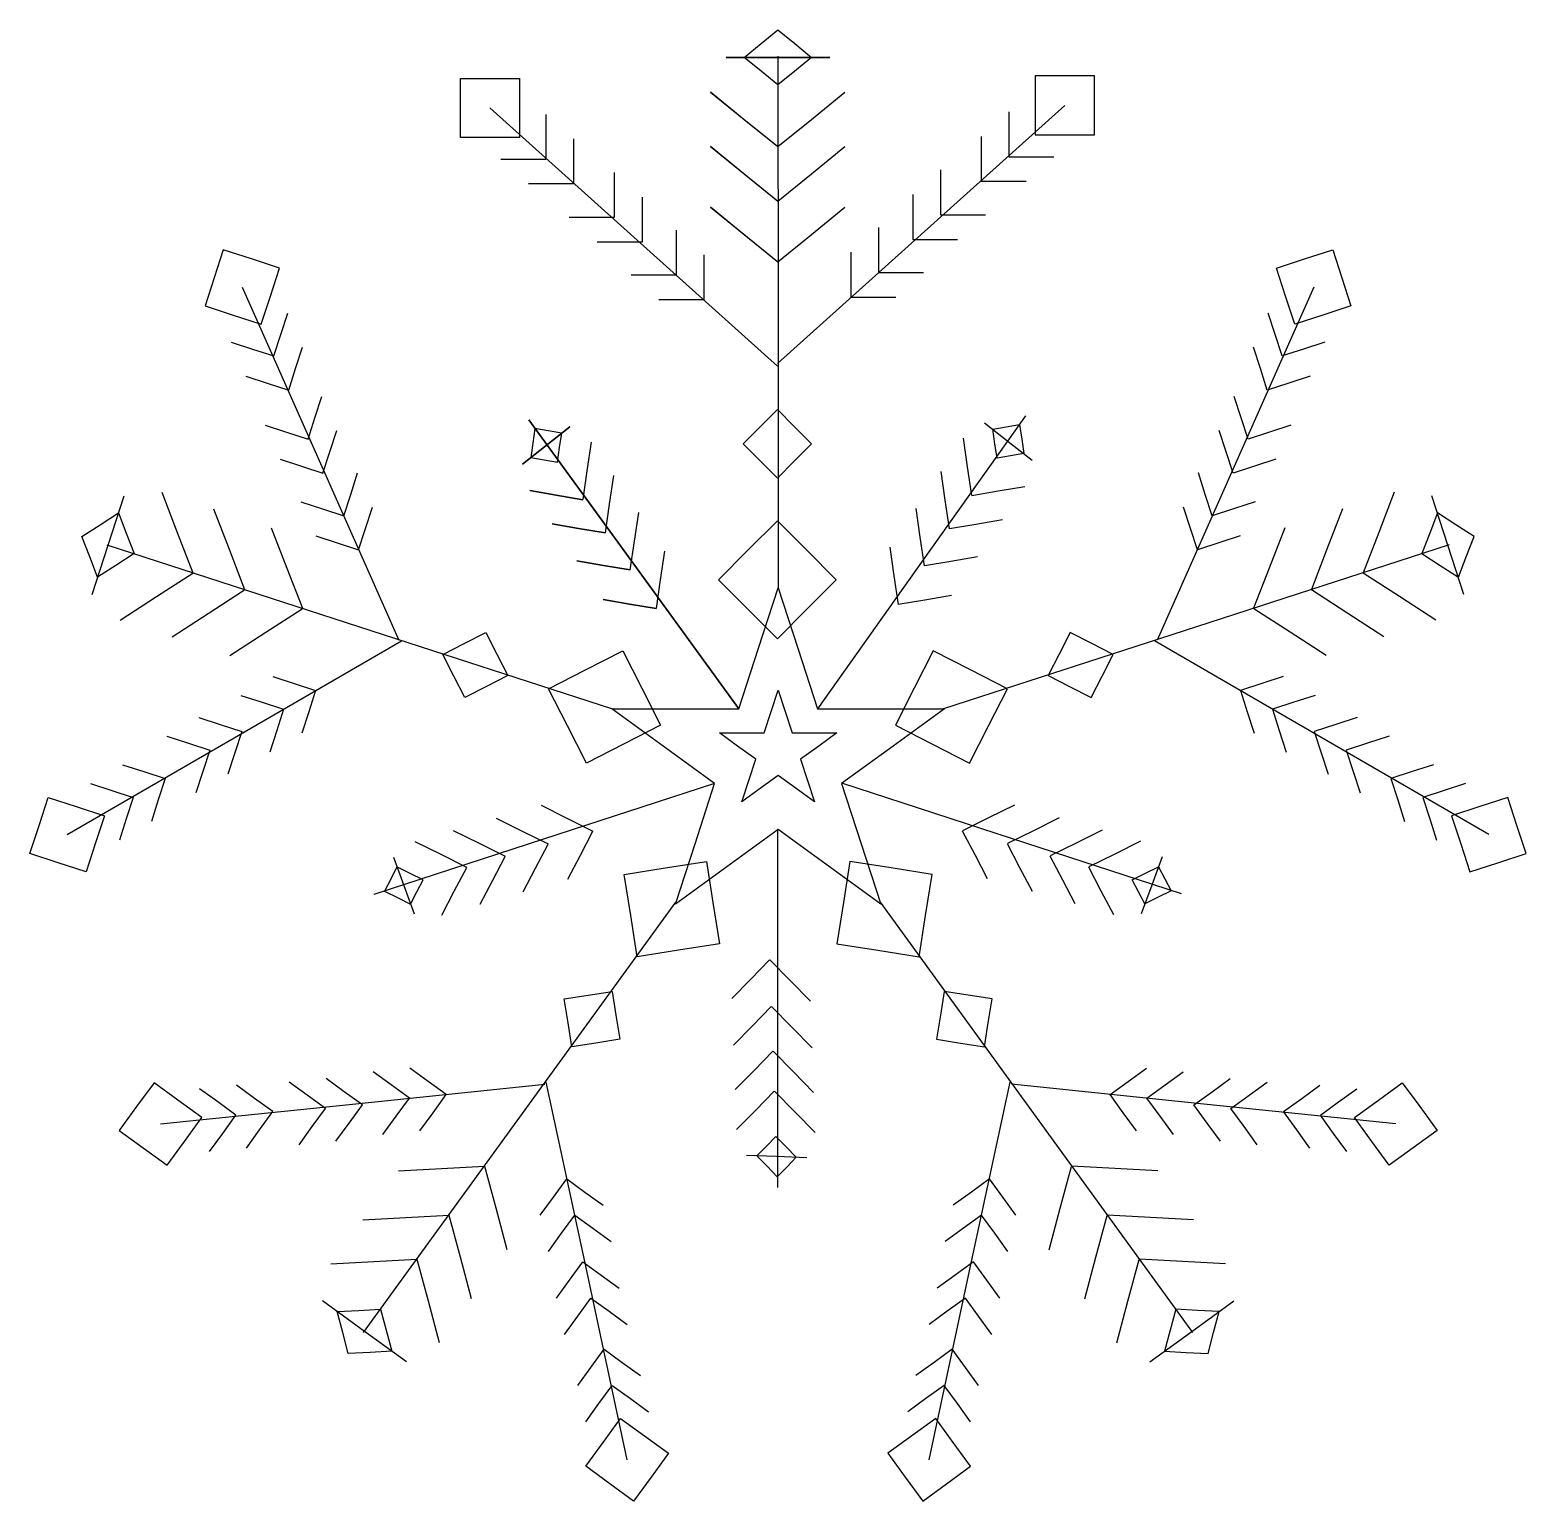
# Model space of a CAD drawing. Extents: x 190.4 to 254.5, y -118.3 to -55.2.
import ezdxf

# ---------------------------------------------------------------- set-up
doc = ezdxf.new("R2010")
doc.units = 0
doc.layers.add('LAYER_1', color=7, linetype='CONTINUOUS')

# ---------------------------------------------------------------- blocks, each defined once
blk = doc.blocks.new('BLOCK_3')
at = {"layer": 'LAYER_1', "color": 250}
for points in [[(222.434, -57.58), (221.711, -56.992), (220.987, -56.404), (221.711, -55.816), (222.434, -55.228), (223.157, -55.816), (223.88, -56.404), (223.157, -56.992), (222.434, -57.58)], [(222.434, -56.347), (222.439, -67.741), (222.445, -79.134)], [(222.412, -60.228), (220.977, -59.061), (219.542, -57.895), (220.988, -59.061), (222.434, -60.228), (223.868, -59.061), (225.303, -57.895)], [(210.094, -58.573), (216.253, -64.102), (222.412, -69.631)], [(222.412, -62.56), (220.977, -61.394), (219.542, -60.228), (220.988, -61.394), (222.434, -62.56), (223.868, -61.394), (225.303, -60.228)], [(222.412, -65.162), (220.977, -63.996), (219.542, -62.829), (220.988, -63.996), (222.434, -65.162), (223.868, -63.996), (225.303, -62.829)]]:
    blk.add_lwpolyline(points, dxfattribs=at)
blk.add_open_spline([(220.213, -56.404), (220.213, -56.404), (222.434, -56.404), (222.434, -56.404), (222.434, -56.404), (224.654, -56.404), (224.654, -56.404), (224.654, -56.404), (222.434, -56.404), (222.434, -56.404), (222.434, -56.404), (220.213, -56.404), (220.213, -56.404)], degree=3, knots=[0, 0, 0, 0, 1, 1, 1, 2, 2, 2, 3, 3, 3, 4, 4, 4, 4], dxfattribs=at)
blk = doc.blocks.new('BLOCK_4')
at = {"layer": 'LAYER_1', "color": 250}
for points in [[(212.986, -73.745), (213.076, -73.126), (213.167, -72.507), (212.594, -72.409), (212.02, -72.311), (211.929, -72.93), (211.838, -73.549), (212.412, -73.647), (212.986, -73.745)], [(214.083, -75.35), (214.263, -74.123), (214.443, -72.895)], [(215.041, -76.771), (215.221, -75.544), (215.401, -74.317)], [(216.109, -78.357), (216.289, -77.129), (216.47, -75.902)], [(217.227, -80.015), (217.407, -78.788), (217.587, -77.561)]]:
    blk.add_lwpolyline(points, dxfattribs=at)
for points in [[(213.523, -72.229), (213.523, -72.229), (212.503, -73.028), (212.503, -73.028), (212.503, -73.028), (211.482, -73.827), (211.482, -73.827), (211.482, -73.827), (212.503, -73.028), (212.503, -73.028), (212.503, -73.028), (213.523, -72.229), (213.523, -72.229)], [(220.763, -84.311), (220.763, -84.311), (216.262, -78.119), (216.262, -78.119), (216.262, -78.119), (211.761, -71.928), (211.761, -71.928), (211.761, -71.928), (216.262, -78.119), (216.262, -78.119), (216.262, -78.119), (220.763, -84.311), (220.763, -84.311)], [(214.073, -75.358), (214.073, -75.358), (212.935, -75.163), (212.935, -75.163), (212.935, -75.163), (211.796, -74.969), (211.796, -74.969), (211.796, -74.969), (212.935, -75.163), (212.935, -75.163), (212.935, -75.163), (214.073, -75.358), (214.073, -75.358)], [(215.031, -76.779), (215.031, -76.779), (213.892, -76.585), (213.892, -76.585), (213.892, -76.585), (212.754, -76.391), (212.754, -76.391), (212.754, -76.391), (213.892, -76.585), (213.892, -76.585), (213.892, -76.585), (215.031, -76.779), (215.031, -76.779)], [(216.099, -78.365), (216.099, -78.365), (214.961, -78.17), (214.961, -78.17), (214.961, -78.17), (213.823, -77.976), (213.823, -77.976), (213.823, -77.976), (214.961, -78.17), (214.961, -78.17), (214.961, -78.17), (216.099, -78.365), (216.099, -78.365)], [(217.216, -80.023), (217.216, -80.023), (216.078, -79.829), (216.078, -79.829), (216.078, -79.829), (214.94, -79.634), (214.94, -79.634), (214.94, -79.634), (216.078, -79.829), (216.078, -79.829), (216.078, -79.829), (217.216, -80.023), (217.216, -80.023)]]:
    blk.add_open_spline(points, degree=3, knots=[0, 0, 0, 0, 1, 1, 1, 2, 2, 2, 3, 3, 3, 4, 4, 4, 4], dxfattribs=at)
blk = doc.blocks.new('BLOCK_5')
at = {"layer": 'LAYER_1', "color": 250}
for points in [[(205.124, -92.252), (212.403, -89.885), (219.682, -87.518)], [(212.281, -88.452), (213.392, -89.003), (214.504, -89.553)], [(210.358, -89.002), (211.47, -89.553), (212.581, -90.104)], [(208.52, -89.528), (209.632, -90.079), (210.743, -90.63)], [(213.435, -91.61), (213.971, -90.588), (214.508, -89.565)], [(206.872, -90), (207.984, -90.551), (209.095, -91.102)], [(211.512, -92.161), (212.049, -91.138), (212.586, -90.116)], [(205.954, -90.67), (206.399, -91.887), (206.844, -93.104)], [(209.675, -92.687), (210.211, -91.664), (210.748, -90.642)], [(207.229, -91.649), (206.669, -91.372), (206.109, -91.094), (205.839, -91.609), (205.568, -92.125), (206.128, -92.402), (206.689, -92.68), (206.959, -92.164), (207.229, -91.649)], [(208.027, -93.159), (208.563, -92.136), (209.1, -91.114)]]:
    blk.add_lwpolyline(points, dxfattribs=at)
blk = doc.blocks.new('BLOCK_6')
at = {"layer": 'LAYER_1', "color": 250}
for points in [[(239.729, -92.243), (232.45, -89.875), (225.171, -87.508)], [(232.572, -88.443), (231.46, -88.993), (230.349, -89.544)], [(234.494, -88.993), (233.383, -89.544), (232.271, -90.094)], [(231.418, -91.601), (230.881, -90.578), (230.345, -89.556)], [(236.332, -89.519), (235.221, -90.07), (234.109, -90.62)], [(233.34, -92.151), (232.804, -91.129), (232.267, -90.106)], [(237.98, -89.991), (236.869, -90.541), (235.757, -91.092)], [(235.178, -92.677), (234.641, -91.655), (234.105, -90.632)], [(238.899, -90.66), (238.454, -91.877), (238.009, -93.095)], [(236.826, -93.149), (236.289, -92.127), (235.753, -91.104)], [(237.623, -91.64), (238.183, -91.362), (238.744, -91.084), (239.014, -91.6), (239.284, -92.115), (238.724, -92.393), (238.164, -92.67), (237.894, -92.155), (237.623, -91.64)]]:
    blk.add_lwpolyline(points, dxfattribs=at)
blk = doc.blocks.new('BLOCK_7')
at = {"layer": 'LAYER_1', "color": 250}
for points in [[(222.424, -104.828), (222.426, -97.173), (222.427, -89.519)], [(220.466, -96.725), (221.272, -95.899), (222.079, -95.073)], [(223.826, -96.847), (222.959, -95.96), (222.092, -95.073)], [(220.536, -98.724), (221.343, -97.897), (222.149, -97.071)], [(223.897, -98.845), (223.029, -97.958), (222.162, -97.071)], [(220.604, -100.634), (221.41, -99.808), (222.217, -98.981)], [(223.964, -100.756), (223.097, -99.869), (222.23, -98.982)], [(220.664, -102.347), (221.471, -101.521), (222.277, -100.695)], [(224.025, -102.469), (223.158, -101.582), (222.29, -100.695)], [(222.346, -102.639), (222.783, -103.086), (223.22, -103.533), (222.814, -103.949), (222.407, -104.366), (221.97, -103.919), (221.533, -103.472), (221.94, -103.055), (222.346, -102.639)], [(223.672, -103.549), (222.377, -103.502), (221.082, -103.455)]]:
    blk.add_lwpolyline(points, dxfattribs=at)
blk = doc.blocks.new('BLOCK_8')
at = {"layer": 'LAYER_1', "color": 250}
for points in [[(233.05, -71.758), (228.589, -78.034), (224.127, -84.311)], [(231.289, -72.059), (232.309, -72.858), (233.329, -73.657)], [(231.826, -73.575), (231.735, -72.956), (231.644, -72.337), (232.218, -72.239), (232.792, -72.141), (232.883, -72.76), (232.973, -73.379), (232.4, -73.477), (231.826, -73.575)], [(230.368, -72.726), (230.548, -73.953), (230.729, -75.18)], [(229.41, -74.147), (229.59, -75.374), (229.771, -76.601)], [(233.015, -74.799), (231.877, -74.993), (230.739, -75.188)], [(228.342, -75.732), (228.522, -76.959), (228.702, -78.187)], [(232.057, -76.221), (230.919, -76.415), (229.781, -76.609)], [(227.224, -77.391), (227.405, -78.618), (227.585, -79.845)], [(230.989, -77.806), (229.851, -78), (228.713, -78.195)], [(229.872, -79.464), (228.733, -79.659), (227.595, -79.853)]]:
    blk.add_lwpolyline(points, dxfattribs=at)
blk = doc.blocks.new('BLOCK_10')
at = {"layer": 'LAYER_1', "color": 250}
blk.add_lwpolyline([(234.729, -58.46), (228.57, -63.989), (222.412, -69.518)], dxfattribs=at)
blk = doc.blocks.new('BLOCK_9')
at = {"layer": 'LAYER_1', "color": 250}
for points in [[(233.463, -59.727), (234.729, -59.727), (235.996, -59.727), (235.996, -58.46), (235.996, -57.193), (234.729, -57.193), (233.463, -57.193), (233.463, -58.46), (233.463, -59.727)], [(232.337, -58.735), (232.337, -59.698), (232.337, -60.662), (233.3, -60.662), (234.264, -60.662)], [(231.146, -59.788), (231.146, -60.752), (231.146, -61.715), (232.109, -61.715), (233.073, -61.715)], [(229.401, -61.226), (229.401, -62.189), (229.401, -63.153), (230.364, -63.153), (231.328, -63.153)], [(228.21, -62.279), (228.21, -63.243), (228.21, -64.206), (229.174, -64.206), (230.137, -64.206)], [(226.751, -63.697), (226.751, -64.661), (226.751, -65.624), (227.715, -65.624), (228.678, -65.624)], [(225.561, -64.751), (225.561, -65.714), (225.561, -66.678), (226.524, -66.678), (227.488, -66.678)]]:
    blk.add_lwpolyline(points, dxfattribs=at)
at = {"layer": 'LAYER_1'}
blk.add_blockref('BLOCK_10', (0, 0), dxfattribs=at)
blk = doc.blocks.new('BLOCK_11')
at = {"layer": 'LAYER_1', "color": 250}
for points in [[(193.038, -79.414), (193.724, -77.302), (194.41, -75.19)], [(196.028, -75.034), (196.694, -76.759), (197.36, -78.483)], [(194.842, -77.665), (194.06, -78.171), (193.277, -78.677), (192.941, -77.808), (192.605, -76.939), (193.388, -76.432), (194.171, -75.926), (194.506, -76.796), (194.842, -77.665)], [(198.247, -75.755), (198.913, -77.479), (199.579, -79.204)], [(200.721, -76.559), (201.387, -78.283), (202.053, -80.008)], [(193.669, -77.284), (204.507, -80.8), (215.345, -84.315)], [(194.248, -80.512), (195.801, -79.509), (197.353, -78.505)], [(196.467, -81.233), (198.019, -80.229), (199.572, -79.225)], [(198.941, -82.037), (200.493, -81.033), (202.046, -80.029)], [(191.973, -89.708), (199.135, -85.559), (206.297, -81.41)]]:
    blk.add_lwpolyline(points, dxfattribs=at)
blk = doc.blocks.new('BLOCK_13')
at = {"layer": 'LAYER_1', "color": 250}
blk.add_lwpolyline([(199.479, -66.244), (202.834, -73.81), (206.189, -81.376)], dxfattribs=at)
blk = doc.blocks.new('BLOCK_12')
at = {"layer": 'LAYER_1', "color": 250}
for points in [[(200.292, -67.84), (200.683, -66.635), (201.075, -65.43), (199.87, -65.039), (198.665, -64.648), (198.274, -65.852), (197.883, -67.057), (199.087, -67.448), (200.292, -67.84)], [(199.001, -68.604), (199.917, -68.902), (200.833, -69.199), (201.131, -68.283), (201.429, -67.367)], [(199.635, -70.062), (200.551, -70.36), (201.467, -70.657), (201.765, -69.741), (202.063, -68.825)], [(200.463, -72.166), (201.379, -72.463), (202.295, -72.761), (202.593, -71.845), (202.89, -70.929)], [(201.097, -73.624), (202.013, -73.921), (202.929, -74.219), (203.227, -73.303), (203.524, -72.387)], [(201.994, -75.449), (202.911, -75.747), (203.827, -76.045), (204.125, -75.128), (204.422, -74.212)], [(202.628, -76.907), (203.545, -77.205), (204.461, -77.503), (204.759, -76.586), (205.056, -75.67)]]:
    blk.add_lwpolyline(points, dxfattribs=at)
at = {"layer": 'LAYER_1'}
blk.add_blockref('BLOCK_13', (0, 0), dxfattribs=at)
blk = doc.blocks.new('BLOCK_15')
at = {"layer": 'LAYER_1', "color": 250}
for points in [[(248.848, -75.034), (248.182, -76.759), (247.516, -78.483)], [(251.838, -79.414), (251.152, -77.302), (250.466, -75.19)], [(246.629, -75.755), (245.963, -77.479), (245.297, -79.204)], [(250.034, -77.665), (250.816, -78.171), (251.599, -78.677), (251.935, -77.808), (252.27, -76.939), (251.488, -76.432), (250.705, -75.926), (250.369, -76.796), (250.034, -77.665)], [(244.155, -76.559), (243.489, -78.283), (242.823, -80.008)], [(251.206, -77.284), (240.369, -80.8), (229.531, -84.315)], [(250.628, -80.512), (249.075, -79.509), (247.523, -78.505)], [(248.409, -81.233), (246.857, -80.229), (245.304, -79.225)], [(245.935, -82.037), (244.382, -81.033), (242.83, -80.029)], [(252.903, -89.708), (245.741, -85.559), (238.579, -81.41)]]:
    blk.add_lwpolyline(points, dxfattribs=at)
blk = doc.blocks.new('BLOCK_17')
at = {"layer": 'LAYER_1', "color": 250}
blk.add_lwpolyline([(245.397, -66.244), (242.042, -73.81), (238.687, -81.376)], dxfattribs=at)
blk = doc.blocks.new('BLOCK_16')
at = {"layer": 'LAYER_1', "color": 250}
for points in [[(244.584, -67.84), (244.193, -66.635), (243.801, -65.43), (245.006, -65.039), (246.211, -64.648), (246.602, -65.852), (246.993, -67.057), (245.789, -67.448), (244.584, -67.84)], [(245.875, -68.604), (244.959, -68.902), (244.043, -69.199), (243.745, -68.283), (243.447, -67.367)], [(245.241, -70.062), (244.325, -70.36), (243.409, -70.657), (243.111, -69.741), (242.813, -68.825)], [(244.413, -72.166), (243.497, -72.463), (242.581, -72.761), (242.283, -71.845), (241.985, -70.929)], [(243.779, -73.624), (242.863, -73.921), (241.947, -74.219), (241.649, -73.303), (241.351, -72.387)], [(242.882, -75.449), (241.965, -75.747), (241.049, -76.045), (240.751, -75.128), (240.454, -74.212)], [(242.248, -76.907), (241.331, -77.205), (240.415, -77.503), (240.117, -76.586), (239.82, -75.67)]]:
    blk.add_lwpolyline(points, dxfattribs=at)
at = {"layer": 'LAYER_1'}
blk.add_blockref('BLOCK_17', (0, 0), dxfattribs=at)
blk = doc.blocks.new('BLOCK_14')
at = {"layer": 'LAYER_1', "color": 250}
for points in [[(234.013, -82.894), (234.938, -83.366), (235.864, -83.837), (236.335, -82.912), (236.806, -81.986), (235.881, -81.515), (234.956, -81.044), (234.485, -81.969), (234.013, -82.894)], [(227.469, -85.02), (229.06, -85.831), (230.651, -86.642), (231.462, -85.051), (232.273, -83.46), (230.682, -82.649), (229.09, -81.838), (228.28, -83.429), (227.469, -85.02)], [(244.086, -82.932), (243.17, -83.23), (242.254, -83.528), (242.552, -84.444), (242.849, -85.36)], [(245.456, -83.739), (244.54, -84.037), (243.624, -84.335), (243.921, -85.251), (244.219, -86.167)], [(247.256, -84.688), (246.339, -84.986), (245.423, -85.284), (245.721, -86.2), (246.019, -87.116)], [(248.626, -85.495), (247.709, -85.793), (246.793, -86.091), (247.091, -87.007), (247.388, -87.923)], [(250.532, -86.711), (249.616, -87.008), (248.7, -87.306), (248.997, -88.222), (249.295, -89.139)], [(251.902, -87.518), (250.986, -87.815), (250.069, -88.113), (250.367, -89.029), (250.665, -89.946)], [(251.306, -88.895), (251.698, -90.1), (252.089, -91.304), (253.294, -90.913), (254.499, -90.521), (254.107, -89.317), (253.716, -88.112), (252.511, -88.503), (251.306, -88.895)]]:
    blk.add_lwpolyline(points, dxfattribs=at)
at = {"layer": 'LAYER_1'}
for name in ['BLOCK_16', 'BLOCK_15']:
    blk.add_blockref(name, (0, 0), dxfattribs=at)
blk = doc.blocks.new('BLOCK_19')
at = {"layer": 'LAYER_1', "color": 250}
for points in [[(240.21, -111.041), (233.517, -101.82), (226.825, -92.599)], [(228.918, -116.493), (230.651, -108.4), (232.383, -100.307)], [(234.06, -107.496), (234.535, -105.709), (235.01, -103.922)], [(238.721, -104.11), (236.875, -104.01), (235.028, -103.909)], [(235.59, -109.601), (236.065, -107.814), (236.54, -106.027)], [(240.25, -106.215), (238.404, -106.115), (236.558, -106.014)], [(236.961, -111.488), (237.436, -109.701), (237.911, -107.914)], [(241.621, -108.102), (239.775, -108.002), (237.929, -107.901)], [(238.38, -112.3), (240.176, -110.995), (241.972, -109.689)], [(239.485, -110.043), (239.245, -110.944), (239.006, -111.845), (239.937, -111.895), (240.867, -111.946), (241.107, -111.045), (241.346, -110.144), (240.416, -110.094), (239.485, -110.043)]]:
    blk.add_lwpolyline(points, dxfattribs=at)
blk = doc.blocks.new('BLOCK_21')
at = {"layer": 'LAYER_1', "color": 250}
blk.add_lwpolyline([(248.915, -102.104), (240.682, -101.251), (232.45, -100.398)], dxfattribs=at)
blk = doc.blocks.new('BLOCK_20')
at = {"layer": 'LAYER_1', "color": 250}
for points in [[(237.8, -102.404), (237.233, -101.624), (236.667, -100.845), (237.447, -100.279), (238.226, -99.712)], [(239.382, -102.556), (238.816, -101.777), (238.25, -100.997), (239.029, -100.431), (239.809, -99.865)], [(241.396, -102.846), (240.83, -102.067), (240.263, -101.287), (241.043, -100.721), (241.822, -100.155)], [(242.978, -102.999), (242.412, -102.219), (241.846, -101.44), (242.625, -100.873), (243.405, -100.307)], [(245.235, -103.136), (244.669, -102.356), (244.103, -101.577), (244.882, -101.011), (245.662, -100.444)], [(246.818, -103.288), (246.252, -102.509), (245.685, -101.729), (246.465, -101.163), (247.244, -100.597)], [(247.146, -101.824), (248.17, -101.079), (249.195, -100.335), (249.94, -101.36), (250.684, -102.384), (249.659, -103.129), (248.635, -103.873), (247.89, -102.849), (247.146, -101.824)]]:
    blk.add_lwpolyline(points, dxfattribs=at)
at = {"layer": 'LAYER_1'}
blk.add_blockref('BLOCK_21', (0, 0), dxfattribs=at)
blk = doc.blocks.new('BLOCK_18')
at = {"layer": 'LAYER_1', "color": 250}
for points in [[(225.517, -90.856), (225.238, -92.62), (224.958, -94.383), (226.722, -94.663), (228.486, -94.942), (228.765, -93.178), (229.045, -91.414), (227.281, -91.135), (225.517, -90.856)], [(229.561, -96.423), (229.399, -97.448), (229.237, -98.474), (230.262, -98.636), (231.288, -98.799), (231.45, -97.773), (231.613, -96.747), (230.587, -96.585), (229.561, -96.423)], [(232.638, -106.015), (232.071, -105.235), (231.505, -104.456), (230.726, -105.022), (229.946, -105.588)], [(232.294, -107.567), (231.727, -106.787), (231.161, -106.008), (230.382, -106.574), (229.602, -107.14)], [(231.947, -109.571), (231.381, -108.792), (230.814, -108.013), (230.035, -108.579), (229.256, -109.145)], [(231.603, -111.124), (231.037, -110.344), (230.47, -109.565), (229.691, -110.131), (228.912, -110.697)], [(231.036, -113.312), (230.47, -112.533), (229.904, -111.754), (229.124, -112.32), (228.345, -112.886)], [(230.692, -114.865), (230.126, -114.085), (229.56, -113.306), (228.78, -113.872), (228.001, -114.438)], [(229.198, -114.724), (228.173, -115.468), (227.149, -116.213), (227.893, -117.238), (228.638, -118.262), (229.663, -117.518), (230.687, -116.773), (229.943, -115.749), (229.198, -114.724)]]:
    blk.add_lwpolyline(points, dxfattribs=at)
at = {"layer": 'LAYER_1'}
for name in ['BLOCK_19', 'BLOCK_20']:
    blk.add_blockref(name, (0, 0), dxfattribs=at)
blk = doc.blocks.new('BLOCK_23')
at = {"layer": 'LAYER_1', "color": 250}
for points in [[(204.68, -111.041), (211.373, -101.82), (218.065, -92.599)], [(215.972, -116.493), (214.239, -108.4), (212.506, -100.307)], [(206.169, -104.11), (208.015, -104.01), (209.861, -103.909)], [(210.829, -107.496), (210.354, -105.709), (209.879, -103.922)], [(204.64, -106.215), (206.486, -106.115), (208.332, -106.014)], [(209.3, -109.601), (208.825, -107.814), (208.35, -106.027)], [(203.269, -108.102), (205.115, -108.002), (206.961, -107.901)], [(207.929, -111.488), (207.454, -109.701), (206.979, -107.914)], [(206.51, -112.3), (204.714, -110.995), (202.917, -109.689)], [(205.405, -110.043), (205.644, -110.944), (205.884, -111.845), (204.953, -111.895), (204.023, -111.946), (203.783, -111.045), (203.544, -110.144), (204.474, -110.094), (205.405, -110.043)]]:
    blk.add_lwpolyline(points, dxfattribs=at)
blk = doc.blocks.new('BLOCK_25')
at = {"layer": 'LAYER_1', "color": 250}
blk.add_lwpolyline([(195.975, -102.104), (204.207, -101.251), (212.44, -100.398)], dxfattribs=at)
blk = doc.blocks.new('BLOCK_24')
at = {"layer": 'LAYER_1', "color": 250}
for points in [[(205.508, -102.556), (206.074, -101.777), (206.64, -100.997), (205.861, -100.431), (205.081, -99.865)], [(207.09, -102.404), (207.656, -101.624), (208.223, -100.845), (207.443, -100.279), (206.664, -99.712)], [(197.744, -101.824), (196.719, -101.079), (195.695, -100.335), (194.95, -101.36), (194.206, -102.384), (195.23, -103.129), (196.255, -103.873), (197, -102.849), (197.744, -101.824)], [(198.072, -103.288), (198.638, -102.509), (199.205, -101.729), (198.425, -101.163), (197.646, -100.597)], [(199.655, -103.136), (200.221, -102.356), (200.787, -101.577), (200.008, -101.011), (199.228, -100.444)], [(201.911, -102.999), (202.478, -102.219), (203.044, -101.44), (202.264, -100.873), (201.485, -100.307)], [(203.494, -102.846), (204.06, -102.067), (204.626, -101.287), (203.847, -100.721), (203.068, -100.155)]]:
    blk.add_lwpolyline(points, dxfattribs=at)
at = {"layer": 'LAYER_1'}
blk.add_blockref('BLOCK_25', (0, 0), dxfattribs=at)
blk = doc.blocks.new('BLOCK_22')
at = {"layer": 'LAYER_1', "color": 250}
for points in [[(219.373, -90.856), (219.652, -92.62), (219.932, -94.383), (218.168, -94.663), (216.404, -94.942), (216.125, -93.178), (215.845, -91.414), (217.609, -91.135), (219.373, -90.856)], [(215.328, -96.423), (215.491, -97.448), (215.653, -98.474), (214.628, -98.636), (213.602, -98.799), (213.44, -97.773), (213.277, -96.747), (214.303, -96.585), (215.328, -96.423)], [(212.252, -106.015), (212.818, -105.235), (213.385, -104.456), (214.164, -105.022), (214.943, -105.588)], [(212.596, -107.567), (213.162, -106.787), (213.729, -106.008), (214.508, -106.574), (215.288, -107.14)], [(212.943, -109.571), (213.509, -108.792), (214.075, -108.013), (214.855, -108.579), (215.634, -109.145)], [(213.287, -111.124), (213.853, -110.344), (214.419, -109.565), (215.199, -110.131), (215.978, -110.697)], [(213.854, -113.312), (214.42, -112.533), (214.986, -111.754), (215.766, -112.32), (216.545, -112.886)], [(214.198, -114.865), (214.764, -114.085), (215.33, -113.306), (216.11, -113.872), (216.889, -114.438)], [(215.692, -114.724), (216.716, -115.468), (217.741, -116.213), (216.997, -117.238), (216.252, -118.262), (215.227, -117.518), (214.203, -116.773), (214.947, -115.749), (215.692, -114.724)]]:
    blk.add_lwpolyline(points, dxfattribs=at)
at = {"layer": 'LAYER_1'}
for name in ['BLOCK_23', 'BLOCK_24']:
    blk.add_blockref(name, (0, 0), dxfattribs=at)
blk = doc.blocks.new('BLOCK_2')
at = {"layer": 'LAYER_1', "color": 250}
for points in [[(211.361, -59.84), (210.094, -59.84), (208.827, -59.84), (208.827, -58.573), (208.827, -57.307), (210.094, -57.307), (211.361, -57.307), (211.361, -58.573), (211.361, -59.84)], [(212.486, -58.848), (212.486, -59.811), (212.486, -60.775), (211.523, -60.775), (210.56, -60.775)], [(213.677, -59.901), (213.677, -60.865), (213.677, -61.828), (212.714, -61.828), (211.75, -61.828)], [(215.422, -61.339), (215.422, -62.302), (215.422, -63.266), (214.459, -63.266), (213.495, -63.266)], [(216.613, -62.392), (216.613, -63.356), (216.613, -64.319), (215.649, -64.319), (214.686, -64.319)], [(218.072, -63.81), (218.072, -64.774), (218.072, -65.737), (217.108, -65.737), (216.145, -65.737)], [(219.262, -64.864), (219.262, -65.827), (219.262, -66.791), (218.299, -66.791), (217.336, -66.791)], [(222.412, -74.432), (221.677, -73.698), (220.943, -72.964), (221.677, -72.23), (222.412, -71.495), (223.146, -72.23), (223.88, -72.964), (223.146, -73.698), (222.412, -74.432)], [(222.412, -81.313), (221.149, -80.051), (219.886, -78.788), (221.149, -77.525), (222.412, -76.262), (223.674, -77.525), (224.937, -78.788), (223.674, -80.051), (222.412, -81.313)], [(222.445, -79.134), (223.286, -81.722), (224.127, -84.311), (226.848, -84.311), (229.57, -84.311), (227.368, -85.91), (225.166, -87.51), (226.007, -90.098), (226.848, -92.687), (224.647, -91.087), (222.445, -89.487), (220.243, -91.087), (218.041, -92.687), (218.882, -90.098), (219.723, -87.51), (217.522, -85.91), (215.32, -84.311), (218.041, -84.311), (220.763, -84.311), (221.604, -81.722), (222.445, -79.134)], [(210.863, -82.894), (209.938, -83.366), (209.012, -83.837), (208.541, -82.912), (208.069, -81.986), (208.995, -81.515), (209.92, -81.044), (210.391, -81.969), (210.863, -82.894)], [(217.407, -85.02), (215.816, -85.831), (214.225, -86.642), (213.414, -85.051), (212.603, -83.46), (214.194, -82.649), (215.785, -81.838), (216.596, -83.429), (217.407, -85.02)], [(200.79, -82.932), (201.706, -83.23), (202.622, -83.528), (202.324, -84.444), (202.027, -85.36)], [(199.42, -83.739), (200.336, -84.037), (201.252, -84.335), (200.954, -85.251), (200.657, -86.167)], [(222.445, -83.52), (222.742, -84.433), (223.038, -85.346), (223.998, -85.346), (224.958, -85.346), (224.182, -85.91), (223.405, -86.475), (223.702, -87.388), (223.998, -88.301), (223.222, -87.736), (222.445, -87.172), (221.668, -87.736), (220.892, -88.301), (221.188, -87.388), (221.485, -86.475), (220.708, -85.91), (219.932, -85.346), (220.892, -85.346), (221.852, -85.346), (222.148, -84.433), (222.445, -83.52)], [(197.62, -84.688), (198.537, -84.986), (199.453, -85.284), (199.155, -86.2), (198.857, -87.116)], [(196.25, -85.495), (197.167, -85.793), (198.083, -86.091), (197.785, -87.007), (197.487, -87.923)], [(194.344, -86.711), (195.26, -87.008), (196.176, -87.306), (195.879, -88.222), (195.581, -89.139)], [(192.974, -87.518), (193.89, -87.815), (194.807, -88.113), (194.509, -89.029), (194.211, -89.946)], [(193.569, -88.895), (193.178, -90.1), (192.787, -91.304), (191.582, -90.913), (190.377, -90.521), (190.769, -89.317), (191.16, -88.112), (192.365, -88.503), (193.569, -88.895)]]:
    blk.add_lwpolyline(points, dxfattribs=at)
at = {"layer": 'LAYER_1'}
for name in ['BLOCK_3', 'BLOCK_9', 'BLOCK_12', 'BLOCK_14', 'BLOCK_8', 'BLOCK_4', 'BLOCK_11', 'BLOCK_5', 'BLOCK_6', 'BLOCK_7', 'BLOCK_22', 'BLOCK_18']:
    blk.add_blockref(name, (0, 0), dxfattribs=at)

msp = doc.modelspace()

# ---------------------------------------------------------------- block references
at = {"layer": 'LAYER_1'}
msp.add_blockref('BLOCK_2', (0, 0), dxfattribs=at)

doc.saveas('drawing.dxf')
